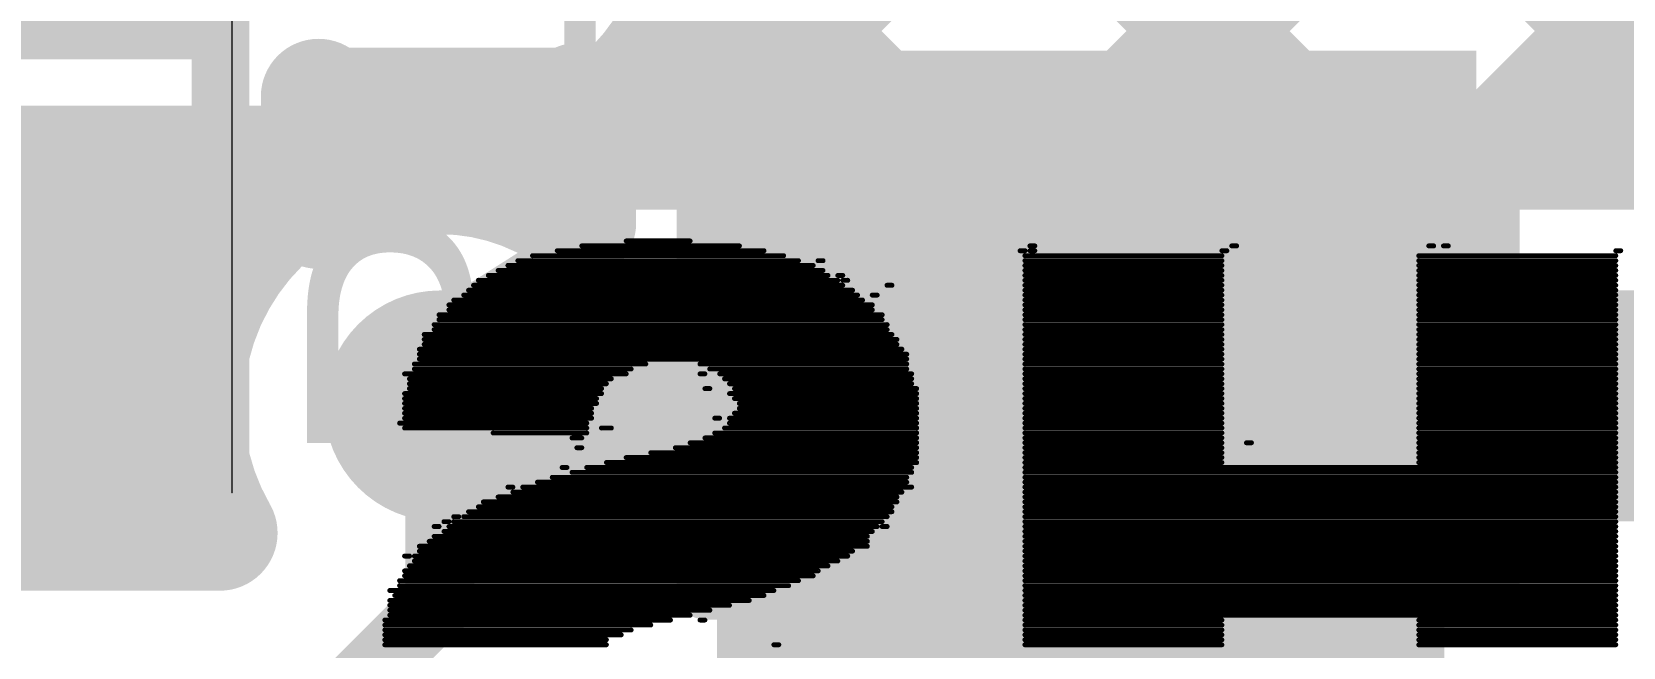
# Model space of a CAD drawing. Header units: millimetres. Extents: x 0.01 to 1.77, y 0.01 to 0.78.
# Drawn here: x 0.4477 to 0.5855, y 0.3881 to 0.4414 of the extents above; entities that cross this region are included whole.
import ezdxf

# ---------------------------------------------------------------- set-up
doc = ezdxf.new("R2010")
doc.units = ezdxf.units.MM
doc.header["$MEASUREMENT"] = 0
for name, color, linetype in [('BottomLayer', 5, 'Continuous'), ('BottomOverlay', 54, 'Continuous'), ('TopLayer', 1, 'Continuous'), ('TopOverlay', 2, 'Continuous'), ('TopPaste', 8, 'Continuous'), ('TopSolder', 216, 'Continuous'), ('ViaHoleLayer', 16, 'Continuous')]:
    doc.layers.add(name, color=color, linetype=linetype)
doc.styles.add('Arial', font='', dxfattribs={"height": 0.2})
doc.styles.get('Arial').set_extended_font_data('Arial')

# ---------------------------------------------------------------- blocks, each defined once
blk = doc.blocks.new('24_WQFN__4_4__1')
at = {"layer": 'TopOverlay'}
for points, const_width in [([(-0.101, 0.048, 1), (-0.107, 0.048, 1)], 0.00787), ([(-0.10897, 0.048, 1), (-0.10503, 0.048, 1)], 0.00394)]:
    blk.add_lwpolyline(points, format="xyb", close=True, dxfattribs=dict(at, const_width=const_width))
blk = doc.blocks.new('R__0402_20')
at = {"layer": 'TopLayer'}
for points in [[(-0.0275, -0.0125), (-0.0275, 0.0125), (-0.0095, 0.0125), (-0.0095, -0.0125)], [(0.0095, -0.0125), (0.0095, 0.0125), (0.0275, 0.0125), (0.0275, -0.0125)]]:
    blk.add_hatch(color=1, dxfattribs=at).paths.add_polyline_path(points)
at = {"layer": 'TopPaste'}
for points in [[(-0.0275, -0.0125), (-0.0275, 0.0125), (-0.0095, 0.0125), (-0.0095, -0.0125)], [(0.0095, -0.0125), (0.0095, 0.0125), (0.0275, 0.0125), (0.0275, -0.0125)]]:
    blk.add_hatch(color=8, dxfattribs=at).paths.add_polyline_path(points)
at = {"layer": 'TopSolder'}
for points in [[(-0.0315, -0.0165), (-0.0315, 0.0165), (-0.0055, 0.0165), (-0.0055, -0.0165)], [(0.0055, -0.0165), (0.0055, 0.0165), (0.0315, 0.0165), (0.0315, -0.0165)]]:
    blk.add_hatch(color=216, dxfattribs=at).paths.add_polyline_path(points)
at = {"layer": 'TopOverlay'}
for points, const_width in [([(-0.031, 0.016), (-0.031, -0.016)], 0.005), ([(-0.031, 0.016), (0.031, 0.016)], 0.005), ([(0.031, 0.016), (0.031, -0.016)], 0.005), ([(-0.031, -0.016), (0.031, -0.016)], 0.005), ([(-0.032, -0.017), (0.032, -0.017)], 0.000127)]:
    blk.add_lwpolyline(points, dxfattribs=dict(at, const_width=const_width))
for points, const_width in [([(-0.03225, 0.016, 1), (-0.02975, 0.016, 1)], 0.0025), ([(-0.03225, 0.016, 1), (-0.02975, 0.016, 1)], 0.0025), ([(0.02975, 0.016, 1), (0.03225, 0.016, 1)], 0.0025), ([(0.02975, 0.016, 1), (0.03225, 0.016, 1)], 0.0025), ([(-0.03225, -0.016, 1), (-0.02975, -0.016, 1)], 0.0025), ([(-0.03225, -0.016, 1), (-0.02975, -0.016, 1)], 0.0025), ([(0.02975, -0.016, 1), (0.03225, -0.016, 1)], 0.0025), ([(0.02975, -0.016, 1), (0.03225, -0.016, 1)], 0.0025), ([(-0.03203, -0.017, 1), (-0.03197, -0.017, 1)], 0.0000635), ([(0.03197, -0.017, 1), (0.03203, -0.017, 1)], 0.0000635)]:
    blk.add_lwpolyline(points, format="xyb", close=True, dxfattribs=dict(at, const_width=const_width))
blk = doc.blocks.new('C__0805_48')
at = {"layer": 'TopLayer'}
for points in [[(-0.06, 0.03), (-0.02, 0.03), (-0.02, -0.03), (-0.06, -0.03)], [(0.02, 0.03), (0.06, 0.03), (0.06, -0.03), (0.02, -0.03)]]:
    blk.add_hatch(color=1, dxfattribs=at).paths.add_polyline_path(points)
at = {"layer": 'TopPaste'}
for points in [[(-0.06, 0.03), (-0.02, 0.03), (-0.02, -0.03), (-0.06, -0.03)], [(0.02, 0.03), (0.06, 0.03), (0.06, -0.03), (0.02, -0.03)]]:
    blk.add_hatch(color=8, dxfattribs=at).paths.add_polyline_path(points)
at = {"layer": 'TopSolder'}
for points in [[(-0.06276, 0.03276), (-0.01724, 0.03276), (-0.01724, -0.03276), (-0.06276, -0.03276)], [(0.01724, 0.03276), (0.06276, 0.03276), (0.06276, -0.03276), (0.01724, -0.03276)]]:
    blk.add_hatch(color=216, dxfattribs=at).paths.add_polyline_path(points)
at = {"layer": 'TopOverlay', "const_width": 0.005}
for points in [[(-0.064, 0.034), (-0.024, 0.034)], [(-0.064, 0.034), (-0.064, -0.034)], [(0.024, 0.034), (0.064, 0.034)], [(0.064, 0.034), (0.064, -0.034)], [(-0.064, -0.034), (-0.024, -0.034)], [(0.024, -0.034), (0.064, -0.034)]]:
    blk.add_lwpolyline(points, dxfattribs=at)
at = {"layer": 'TopOverlay', "const_width": 0.0025}
for points in [[(-0.06525, 0.034, 1), (-0.06275, 0.034, 1)], [(-0.06525, 0.034, 1), (-0.06275, 0.034, 1)], [(-0.02525, 0.034, 1), (-0.02275, 0.034, 1)], [(0.02275, 0.034, 1), (0.02525, 0.034, 1)], [(0.06275, 0.034, 1), (0.06525, 0.034, 1)], [(0.06275, 0.034, 1), (0.06525, 0.034, 1)], [(-0.06525, -0.034, 1), (-0.06275, -0.034, 1)], [(-0.06525, -0.034, 1), (-0.06275, -0.034, 1)], [(-0.02525, -0.034, 1), (-0.02275, -0.034, 1)], [(0.02275, -0.034, 1), (0.02525, -0.034, 1)], [(0.06275, -0.034, 1), (0.06525, -0.034, 1)], [(0.06275, -0.034, 1), (0.06525, -0.034, 1)]]:
    blk.add_lwpolyline(points, format="xyb", close=True, dxfattribs=at)

msp = doc.modelspace()

# ---------------------------------------------------------------- hatches: boundary and pattern name
at = {"layer": 'BottomLayer'}
h = msp.add_hatch(color=5, dxfattribs=at)
edge = h.paths.add_edge_path()
edge.add_arc((0.483, 0.409), 0.00787, 0, 360)
at = {"layer": 'TopLayer'}
msp.add_hatch(color=1, dxfattribs=at).paths.add_polyline_path([(0.507, 0.339), (0.57, 0.339), (0.57, 0.439), (0.507, 0.439)])
h = msp.add_hatch(color=1, dxfattribs=at)
edge = h.paths.add_edge_path()
edge.add_arc((0.483, 0.409), 0.00787, 0, 360)
at = {"layer": 'ViaHoleLayer'}
h = msp.add_hatch(color=16, dxfattribs=at)
edge = h.paths.add_edge_path()
edge.add_arc((0.483, 0.409), 0.00591, 0, 360)

# ---------------------------------------------------------------- linework, layer by layer
at = {"layer": 'BottomLayer'}
for points, const_width in [([(0.57443, 0.431), (0.7541, 0.61068)], 0.01), ([(0.50372, 0.431), (0.53672, 0.464)], 0.01), ([(0.52699, 0.464), (0.55999, 0.431)], 0.01), ([(0.53907, 0.431), (0.57207, 0.464)], 0.01), ([(0.56235, 0.464), (0.59312, 0.43323)], 0.01), ([(0.50588, 0.44975), (0.52464, 0.431)], 0.01), ([(0.49056, 0.431), (0.59089, 0.431)], 0.01), ([(0.41211, 0.43), (0.47644, 0.43)], 0.01), ([(0.41957, 0.43), (0.45157, 0.398)], 0.01), ([(0.43536, 0.398), (0.46736, 0.43)], 0.01), ([(0.45493, 0.43), (0.46431, 0.42061)], 0.01), ([(0.483, 0.409), (0.6, 0.409)], 0.02), ([(0.407, 0.398), (0.46395, 0.398)], 0.01)]:
    msp.add_lwpolyline(points, dxfattribs=dict(at, const_width=const_width))
at = {"layer": 'BottomLayer', "const_width": 0.01}
for points in [[(0.506, 0.452, -0.3281), (0.49056, 0.431)], [(0.46395, 0.398, -0.480508), (0.47644, 0.43)]]:
    msp.add_lwpolyline(points, format="xyb", dxfattribs=at)
at = {"layer": 'BottomLayer'}
for points, const_width in [([(0.48806, 0.431, 1), (0.49306, 0.431, 1)], 0.005), ([(0.48806, 0.431, 1), (0.49306, 0.431, 1)], 0.005), ([(0.50122, 0.431, 1), (0.50622, 0.431, 1)], 0.005), ([(0.52214, 0.431, 1), (0.52714, 0.431, 1)], 0.005), ([(0.53657, 0.431, 1), (0.54157, 0.431, 1)], 0.005), ([(0.55749, 0.431, 1), (0.56249, 0.431, 1)], 0.005), ([(0.57193, 0.431, 1), (0.57693, 0.431, 1)], 0.005), ([(0.45243, 0.43, 1), (0.45743, 0.43, 1)], 0.005), ([(0.46486, 0.43, 1), (0.46986, 0.43, 1)], 0.005), ([(0.47394, 0.43, 1), (0.47894, 0.43, 1)], 0.005), ([(0.47394, 0.43, 1), (0.47894, 0.43, 1)], 0.005), ([(0.46181, 0.42061, 1), (0.46681, 0.42061, 1)], 0.005), ([(0.478, 0.409, 1), (0.488, 0.409, 1)], 0.01), ([(0.44907, 0.398, 1), (0.45407, 0.398, 1)], 0.005), ([(0.46145, 0.398, 1), (0.46645, 0.398, 1)], 0.005), ([(0.46145, 0.398, 1), (0.46645, 0.398, 1)], 0.005)]:
    msp.add_lwpolyline(points, format="xyb", close=True, dxfattribs=dict(at, const_width=const_width))
at = {"layer": 'BottomOverlay', "const_width": 0.000426}
for points in [[(0.49529, 0.42286), (0.50894, 0.42286)], [(0.49913, 0.42329), (0.50468, 0.42329)], [(0.5341, 0.42286), (0.53452, 0.42286)], [(0.55158, 0.42286), (0.552, 0.42286)], [(0.56863, 0.42286), (0.56906, 0.42286)], [(0.56991, 0.42286), (0.57034, 0.42286)], [(0.48975, 0.42158), (0.51406, 0.42158)], [(0.49103, 0.42201), (0.51278, 0.42201)], [(0.49316, 0.42244), (0.51107, 0.42244)], [(0.51576, 0.42158), (0.51619, 0.42158)], [(0.53324, 0.42244), (0.53367, 0.42244)], [(0.53367, 0.42201), (0.55072, 0.42201)], [(0.53367, 0.42158), (0.55072, 0.42158)], [(0.5341, 0.42244), (0.53452, 0.42244)], [(0.55072, 0.42244), (0.55115, 0.42244)], [(0.56778, 0.42201), (0.58484, 0.42201)], [(0.56778, 0.42158), (0.58484, 0.42158)], [(0.58484, 0.42244), (0.58526, 0.42244)], [(0.48719, 0.4203), (0.51661, 0.4203)], [(0.48805, 0.42073), (0.51619, 0.42073)], [(0.4889, 0.42116), (0.51533, 0.42116)], [(0.51747, 0.4203), (0.51789, 0.4203)], [(0.53367, 0.42116), (0.55072, 0.42116)], [(0.53367, 0.42073), (0.55072, 0.42073)], [(0.53367, 0.4203), (0.55072, 0.4203)], [(0.56778, 0.42116), (0.58484, 0.42116)], [(0.56778, 0.42073), (0.58484, 0.42073)], [(0.56778, 0.4203), (0.58484, 0.4203)], [(0.48549, 0.41902), (0.51875, 0.41902)], [(0.48591, 0.41945), (0.51789, 0.41945)], [(0.48634, 0.41988), (0.51747, 0.41988)], [(0.51789, 0.41988), (0.51832, 0.41988)], [(0.52173, 0.41945), (0.52216, 0.41945)], [(0.53367, 0.41988), (0.55072, 0.41988)], [(0.53367, 0.41945), (0.55072, 0.41945)], [(0.53367, 0.41902), (0.55072, 0.41902)], [(0.56778, 0.41988), (0.58484, 0.41988)], [(0.56778, 0.41945), (0.58484, 0.41945)], [(0.56778, 0.41902), (0.58484, 0.41902)], [(0.48378, 0.41775), (0.52045, 0.41775)], [(0.48421, 0.41817), (0.5196, 0.41817)], [(0.48506, 0.4186), (0.51917, 0.4186)], [(0.52045, 0.4186), (0.52088, 0.4186)], [(0.53367, 0.4186), (0.55072, 0.4186)], [(0.53367, 0.41817), (0.55072, 0.41817)], [(0.53367, 0.41775), (0.55072, 0.41775)], [(0.56778, 0.4186), (0.58484, 0.4186)], [(0.56778, 0.41817), (0.58484, 0.41817)], [(0.56778, 0.41775), (0.58484, 0.41775)], [(0.4825, 0.41604), (0.52173, 0.41604)], [(0.48293, 0.41689), (0.5213, 0.41689)], [(0.48293, 0.41647), (0.5213, 0.41647)], [(0.48378, 0.41732), (0.52045, 0.41732)], [(0.53367, 0.41732), (0.55072, 0.41732)], [(0.53367, 0.41689), (0.55072, 0.41689)], [(0.53367, 0.41647), (0.55072, 0.41647)], [(0.53367, 0.41604), (0.55072, 0.41604)], [(0.56778, 0.41732), (0.58484, 0.41732)], [(0.56778, 0.41689), (0.58484, 0.41689)], [(0.56778, 0.41647), (0.58484, 0.41647)], [(0.56778, 0.41604), (0.58484, 0.41604)], [(0.48165, 0.41519), (0.52216, 0.41519)], [(0.48165, 0.41476), (0.52258, 0.41476)], [(0.4825, 0.41561), (0.52173, 0.41561)], [(0.53367, 0.41561), (0.55072, 0.41561)], [(0.53367, 0.41519), (0.55072, 0.41519)], [(0.53367, 0.41476), (0.55072, 0.41476)], [(0.56778, 0.41561), (0.58484, 0.41561)], [(0.56778, 0.41519), (0.58484, 0.41519)], [(0.56778, 0.41476), (0.58484, 0.41476)], [(0.48122, 0.41391), (0.52301, 0.41391)], [(0.48122, 0.41348), (0.52344, 0.41348)], [(0.48165, 0.41433), (0.52258, 0.41433)], [(0.53367, 0.41433), (0.55072, 0.41433)], [(0.53367, 0.41391), (0.55072, 0.41391)], [(0.53367, 0.41348), (0.55072, 0.41348)], [(0.56778, 0.41433), (0.58484, 0.41433)], [(0.56778, 0.41391), (0.58484, 0.41391)], [(0.56778, 0.41348), (0.58484, 0.41348)], [(0.4808, 0.41263), (0.50084, 0.41263)], [(0.4808, 0.4122), (0.49956, 0.4122)], [(0.48122, 0.41306), (0.52344, 0.41306)], [(0.50553, 0.41263), (0.52344, 0.41263)], [(0.50638, 0.4122), (0.52344, 0.4122)], [(0.53367, 0.41306), (0.55072, 0.41306)], [(0.53367, 0.41263), (0.55072, 0.41263)], [(0.53367, 0.4122), (0.55072, 0.4122)], [(0.56778, 0.41306), (0.58484, 0.41306)], [(0.56778, 0.41263), (0.58484, 0.41263)], [(0.56778, 0.4122), (0.58484, 0.4122)], [(0.47995, 0.41178), (0.49913, 0.41178)], [(0.48037, 0.41135), (0.49785, 0.41135)], [(0.48037, 0.41092), (0.49743, 0.41092)], [(0.48037, 0.4105), (0.497, 0.4105)], [(0.50553, 0.41178), (0.50595, 0.41178)], [(0.50595, 0.4105), (0.50638, 0.4105)], [(0.50723, 0.41178), (0.52386, 0.41178)], [(0.50766, 0.41135), (0.52386, 0.41135)], [(0.50809, 0.41092), (0.52386, 0.41092)], [(0.50851, 0.4105), (0.52429, 0.4105)], [(0.53367, 0.41178), (0.55072, 0.41178)], [(0.53367, 0.41135), (0.55072, 0.41135)], [(0.53367, 0.41092), (0.55072, 0.41092)], [(0.53367, 0.4105), (0.55072, 0.4105)], [(0.56778, 0.41178), (0.58484, 0.41178)], [(0.56778, 0.41135), (0.58484, 0.41135)], [(0.56778, 0.41092), (0.58484, 0.41092)], [(0.56778, 0.4105), (0.58484, 0.4105)], [(0.47995, 0.41007), (0.497, 0.41007)], [(0.47995, 0.40964), (0.49657, 0.40964)], [(0.47995, 0.40922), (0.49657, 0.40922)], [(0.50809, 0.41007), (0.52429, 0.41007)], [(0.50851, 0.40964), (0.52429, 0.40964)], [(0.50894, 0.40922), (0.52429, 0.40922)], [(0.53367, 0.41007), (0.55072, 0.41007)], [(0.53367, 0.40964), (0.55072, 0.40964)], [(0.53367, 0.40922), (0.55072, 0.40922)], [(0.56778, 0.41007), (0.58484, 0.41007)], [(0.56778, 0.40964), (0.58484, 0.40964)], [(0.56778, 0.40922), (0.58484, 0.40922)], [(0.47995, 0.40879), (0.49615, 0.40879)], [(0.47995, 0.40837), (0.49615, 0.40837)], [(0.47995, 0.40794), (0.49615, 0.40794)], [(0.50681, 0.40794), (0.50723, 0.40794)], [(0.50809, 0.40794), (0.52429, 0.40794)], [(0.50851, 0.40837), (0.52429, 0.40837)], [(0.50894, 0.40879), (0.52429, 0.40879)], [(0.53367, 0.40879), (0.55072, 0.40879)], [(0.53367, 0.40837), (0.55072, 0.40837)], [(0.53367, 0.40794), (0.55072, 0.40794)], [(0.56778, 0.40879), (0.58484, 0.40879)], [(0.56778, 0.40837), (0.58484, 0.40837)], [(0.56778, 0.40794), (0.58484, 0.40794)], [(0.47952, 0.40751), (0.49572, 0.40751)], [(0.47995, 0.40709), (0.49572, 0.40709)], [(0.48762, 0.40666), (0.49572, 0.40666)], [(0.497, 0.40709), (0.49785, 0.40709)], [(0.50681, 0.40666), (0.52429, 0.40666)], [(0.50766, 0.40709), (0.52429, 0.40709)], [(0.50809, 0.40751), (0.52429, 0.40751)], [(0.53367, 0.40751), (0.55072, 0.40751)], [(0.53367, 0.40709), (0.55072, 0.40709)], [(0.53367, 0.40666), (0.55072, 0.40666)], [(0.56778, 0.40751), (0.58484, 0.40751)], [(0.56778, 0.40709), (0.58484, 0.40709)], [(0.56778, 0.40666), (0.58484, 0.40666)], [(0.49444, 0.40623), (0.49529, 0.40623)], [(0.49487, 0.40538), (0.49529, 0.40538)], [(0.50126, 0.40495), (0.52429, 0.40495)], [(0.5034, 0.40538), (0.52429, 0.40538)], [(0.50468, 0.40581), (0.52429, 0.40581)], [(0.50595, 0.40623), (0.52429, 0.40623)], [(0.53367, 0.40623), (0.55072, 0.40623)], [(0.53367, 0.40581), (0.55072, 0.40581)], [(0.53367, 0.40538), (0.55072, 0.40538)], [(0.53367, 0.40495), (0.55072, 0.40495)], [(0.55286, 0.40581), (0.55328, 0.40581)], [(0.56778, 0.40623), (0.58484, 0.40623)], [(0.56778, 0.40581), (0.58484, 0.40581)], [(0.56778, 0.40538), (0.58484, 0.40538)], [(0.56778, 0.40495), (0.58484, 0.40495)], [(0.49359, 0.40367), (0.49402, 0.40367)], [(0.49572, 0.40367), (0.52386, 0.40367)], [(0.49743, 0.4041), (0.52429, 0.4041)], [(0.49913, 0.40453), (0.52429, 0.40453)], [(0.53367, 0.40453), (0.55072, 0.40453)], [(0.53367, 0.4041), (0.55072, 0.4041)], [(0.53367, 0.40367), (0.58484, 0.40367)], [(0.56778, 0.40453), (0.58484, 0.40453)], [(0.56778, 0.4041), (0.58484, 0.4041)], [(0.49146, 0.4024), (0.52344, 0.4024)], [(0.49274, 0.40282), (0.52344, 0.40282)], [(0.49444, 0.40325), (0.52386, 0.40325)], [(0.53367, 0.40325), (0.58484, 0.40325)], [(0.53367, 0.40282), (0.58484, 0.40282)], [(0.53367, 0.4024), (0.58484, 0.4024)], [(0.48805, 0.40112), (0.52258, 0.40112)], [(0.4889, 0.40197), (0.48933, 0.40197)], [(0.48933, 0.40154), (0.52301, 0.40154)], [(0.49018, 0.40197), (0.52386, 0.40197)], [(0.53367, 0.40197), (0.58484, 0.40197)], [(0.53367, 0.40154), (0.58484, 0.40154)], [(0.53367, 0.40112), (0.58484, 0.40112)], [(0.48549, 0.39984), (0.52216, 0.39984)], [(0.48634, 0.40026), (0.52216, 0.40026)], [(0.48677, 0.40069), (0.52258, 0.40069)], [(0.53367, 0.40069), (0.58484, 0.40069)], [(0.53367, 0.40026), (0.58484, 0.40026)], [(0.53367, 0.39984), (0.58484, 0.39984)], [(0.4825, 0.39856), (0.48293, 0.39856)], [(0.48336, 0.39898), (0.48378, 0.39898)], [(0.48336, 0.39813), (0.52045, 0.39813)], [(0.48378, 0.39856), (0.52088, 0.39856)], [(0.48421, 0.39941), (0.48464, 0.39941)], [(0.48421, 0.39898), (0.5213, 0.39898)], [(0.48506, 0.39941), (0.52173, 0.39941)], [(0.5213, 0.39856), (0.52173, 0.39856)], [(0.53367, 0.39941), (0.58484, 0.39941)], [(0.53367, 0.39898), (0.58484, 0.39898)], [(0.53367, 0.39856), (0.58484, 0.39856)], [(0.53367, 0.39813), (0.58484, 0.39813)], [(0.48122, 0.39685), (0.52003, 0.39685)], [(0.48208, 0.39728), (0.52003, 0.39728)], [(0.4825, 0.39771), (0.52003, 0.39771)], [(0.53367, 0.39771), (0.58484, 0.39771)], [(0.53367, 0.39728), (0.58484, 0.39728)], [(0.53367, 0.39685), (0.58484, 0.39685)], [(0.47995, 0.396), (0.48037, 0.396)], [(0.4808, 0.396), (0.51832, 0.396)], [(0.4808, 0.39557), (0.51747, 0.39557)], [(0.48122, 0.39643), (0.51875, 0.39643)], [(0.53367, 0.39643), (0.58484, 0.39643)], [(0.53367, 0.396), (0.58484, 0.396)], [(0.53367, 0.39557), (0.58484, 0.39557)], [(0.47995, 0.39472), (0.51576, 0.39472)], [(0.47995, 0.39429), (0.51533, 0.39429)], [(0.48037, 0.39515), (0.51661, 0.39515)], [(0.53367, 0.39515), (0.58484, 0.39515)], [(0.53367, 0.39472), (0.58484, 0.39472)], [(0.53367, 0.39429), (0.58484, 0.39429)], [(0.47867, 0.39302), (0.51192, 0.39302)], [(0.47909, 0.39259), (0.51107, 0.39259)], [(0.47952, 0.39387), (0.51406, 0.39387)], [(0.47952, 0.39344), (0.5132, 0.39344)], [(0.53367, 0.39387), (0.58484, 0.39387)], [(0.53367, 0.39344), (0.58484, 0.39344)], [(0.53367, 0.39302), (0.58484, 0.39302)], [(0.53367, 0.39259), (0.58484, 0.39259)], [(0.47867, 0.39216), (0.50979, 0.39216)], [(0.47867, 0.39174), (0.50809, 0.39174)], [(0.47867, 0.39131), (0.50638, 0.39131)], [(0.53367, 0.39216), (0.58484, 0.39216)], [(0.53367, 0.39174), (0.58484, 0.39174)], [(0.53367, 0.39131), (0.58484, 0.39131)], [(0.47824, 0.39046), (0.50297, 0.39046)], [(0.47824, 0.39003), (0.50126, 0.39003)], [(0.47867, 0.39088), (0.50468, 0.39088)], [(0.50553, 0.39046), (0.50595, 0.39046)], [(0.53367, 0.39088), (0.58484, 0.39088)], [(0.53367, 0.39046), (0.55072, 0.39046)], [(0.53367, 0.39003), (0.55072, 0.39003)], [(0.56778, 0.39046), (0.58484, 0.39046)], [(0.56778, 0.39003), (0.58484, 0.39003)], [(0.47824, 0.3896), (0.49956, 0.3896)], [(0.47824, 0.38918), (0.49871, 0.38918)], [(0.47824, 0.38875), (0.49743, 0.38875)], [(0.53367, 0.3896), (0.55072, 0.3896)], [(0.53367, 0.38918), (0.55072, 0.38918)], [(0.53367, 0.38875), (0.55072, 0.38875)], [(0.56778, 0.3896), (0.58484, 0.3896)], [(0.56778, 0.38918), (0.58484, 0.38918)], [(0.56778, 0.38875), (0.58484, 0.38875)], [(0.47824, 0.38832), (0.49743, 0.38832)], [(0.51192, 0.38832), (0.51235, 0.38832)], [(0.53367, 0.38832), (0.55072, 0.38832)], [(0.56778, 0.38832), (0.58484, 0.38832)]]:
    msp.add_lwpolyline(points, dxfattribs=at)
at = {"layer": 'BottomOverlay', "const_width": 0.000213}
for points in [[(0.49519, 0.42286, 1), (0.4954, 0.42286, 1)], [(0.49903, 0.42329, 1), (0.49924, 0.42329, 1)], [(0.50457, 0.42329, 1), (0.50478, 0.42329, 1)], [(0.50883, 0.42286, 1), (0.50905, 0.42286, 1)], [(0.53399, 0.42286, 1), (0.5342, 0.42286, 1)], [(0.53442, 0.42286, 1), (0.53463, 0.42286, 1)], [(0.55147, 0.42286, 1), (0.55168, 0.42286, 1)], [(0.5519, 0.42286, 1), (0.55211, 0.42286, 1)], [(0.56853, 0.42286, 1), (0.56874, 0.42286, 1)], [(0.56895, 0.42286, 1), (0.56917, 0.42286, 1)], [(0.56981, 0.42286, 1), (0.57002, 0.42286, 1)], [(0.57023, 0.42286, 1), (0.57044, 0.42286, 1)], [(0.48965, 0.42158, 1), (0.48986, 0.42158, 1)], [(0.49092, 0.42201, 1), (0.49114, 0.42201, 1)], [(0.49306, 0.42244, 1), (0.49327, 0.42244, 1)], [(0.51096, 0.42244, 1), (0.51118, 0.42244, 1)], [(0.51267, 0.42201, 1), (0.51288, 0.42201, 1)], [(0.51395, 0.42158, 1), (0.51416, 0.42158, 1)], [(0.51565, 0.42158, 1), (0.51587, 0.42158, 1)], [(0.51608, 0.42158, 1), (0.51629, 0.42158, 1)], [(0.53314, 0.42244, 1), (0.53335, 0.42244, 1)], [(0.53356, 0.42244, 1), (0.53378, 0.42244, 1)], [(0.53356, 0.42201, 1), (0.53378, 0.42201, 1)], [(0.53356, 0.42158, 1), (0.53378, 0.42158, 1)], [(0.53399, 0.42244, 1), (0.5342, 0.42244, 1)], [(0.53442, 0.42244, 1), (0.53463, 0.42244, 1)], [(0.55062, 0.42244, 1), (0.55083, 0.42244, 1)], [(0.55062, 0.42201, 1), (0.55083, 0.42201, 1)], [(0.55062, 0.42158, 1), (0.55083, 0.42158, 1)], [(0.55104, 0.42244, 1), (0.55126, 0.42244, 1)], [(0.56767, 0.42201, 1), (0.56789, 0.42201, 1)], [(0.56767, 0.42158, 1), (0.56789, 0.42158, 1)], [(0.58473, 0.42244, 1), (0.58494, 0.42244, 1)], [(0.58473, 0.42201, 1), (0.58494, 0.42201, 1)], [(0.58473, 0.42158, 1), (0.58494, 0.42158, 1)], [(0.58516, 0.42244, 1), (0.58537, 0.42244, 1)], [(0.48709, 0.4203, 1), (0.4873, 0.4203, 1)], [(0.48794, 0.42073, 1), (0.48815, 0.42073, 1)], [(0.48879, 0.42116, 1), (0.48901, 0.42116, 1)], [(0.51523, 0.42116, 1), (0.51544, 0.42116, 1)], [(0.51608, 0.42073, 1), (0.51629, 0.42073, 1)], [(0.51651, 0.4203, 1), (0.51672, 0.4203, 1)], [(0.51736, 0.4203, 1), (0.51757, 0.4203, 1)], [(0.51779, 0.4203, 1), (0.518, 0.4203, 1)], [(0.53356, 0.42116, 1), (0.53378, 0.42116, 1)], [(0.53356, 0.42073, 1), (0.53378, 0.42073, 1)], [(0.53356, 0.4203, 1), (0.53378, 0.4203, 1)], [(0.55062, 0.42116, 1), (0.55083, 0.42116, 1)], [(0.55062, 0.42073, 1), (0.55083, 0.42073, 1)], [(0.55062, 0.4203, 1), (0.55083, 0.4203, 1)], [(0.56767, 0.42116, 1), (0.56789, 0.42116, 1)], [(0.56767, 0.42073, 1), (0.56789, 0.42073, 1)], [(0.56767, 0.4203, 1), (0.56789, 0.4203, 1)], [(0.58473, 0.42116, 1), (0.58494, 0.42116, 1)], [(0.58473, 0.42073, 1), (0.58494, 0.42073, 1)], [(0.58473, 0.4203, 1), (0.58494, 0.4203, 1)], [(0.48538, 0.41902, 1), (0.48559, 0.41902, 1)], [(0.48581, 0.41945, 1), (0.48602, 0.41945, 1)], [(0.48623, 0.41988, 1), (0.48645, 0.41988, 1)], [(0.51736, 0.41988, 1), (0.51757, 0.41988, 1)], [(0.51779, 0.41988, 1), (0.518, 0.41988, 1)], [(0.51779, 0.41945, 1), (0.518, 0.41945, 1)], [(0.51821, 0.41988, 1), (0.51843, 0.41988, 1)], [(0.51864, 0.41902, 1), (0.51885, 0.41902, 1)], [(0.52162, 0.41945, 1), (0.52184, 0.41945, 1)], [(0.52205, 0.41945, 1), (0.52226, 0.41945, 1)], [(0.53356, 0.41988, 1), (0.53378, 0.41988, 1)], [(0.53356, 0.41945, 1), (0.53378, 0.41945, 1)], [(0.53356, 0.41902, 1), (0.53378, 0.41902, 1)], [(0.55062, 0.41988, 1), (0.55083, 0.41988, 1)], [(0.55062, 0.41945, 1), (0.55083, 0.41945, 1)], [(0.55062, 0.41902, 1), (0.55083, 0.41902, 1)], [(0.56767, 0.41988, 1), (0.56789, 0.41988, 1)], [(0.56767, 0.41945, 1), (0.56789, 0.41945, 1)], [(0.56767, 0.41902, 1), (0.56789, 0.41902, 1)], [(0.58473, 0.41988, 1), (0.58494, 0.41988, 1)], [(0.58473, 0.41945, 1), (0.58494, 0.41945, 1)], [(0.58473, 0.41902, 1), (0.58494, 0.41902, 1)], [(0.48368, 0.41775, 1), (0.48389, 0.41775, 1)], [(0.4841, 0.41817, 1), (0.48432, 0.41817, 1)], [(0.48496, 0.4186, 1), (0.48517, 0.4186, 1)], [(0.51907, 0.4186, 1), (0.51928, 0.4186, 1)], [(0.51949, 0.41817, 1), (0.51971, 0.41817, 1)], [(0.52034, 0.4186, 1), (0.52056, 0.4186, 1)], [(0.52034, 0.41775, 1), (0.52056, 0.41775, 1)], [(0.52077, 0.4186, 1), (0.52098, 0.4186, 1)], [(0.53356, 0.4186, 1), (0.53378, 0.4186, 1)], [(0.53356, 0.41817, 1), (0.53378, 0.41817, 1)], [(0.53356, 0.41775, 1), (0.53378, 0.41775, 1)], [(0.55062, 0.4186, 1), (0.55083, 0.4186, 1)], [(0.55062, 0.41817, 1), (0.55083, 0.41817, 1)], [(0.55062, 0.41775, 1), (0.55083, 0.41775, 1)], [(0.56767, 0.4186, 1), (0.56789, 0.4186, 1)], [(0.56767, 0.41817, 1), (0.56789, 0.41817, 1)], [(0.56767, 0.41775, 1), (0.56789, 0.41775, 1)], [(0.58473, 0.4186, 1), (0.58494, 0.4186, 1)], [(0.58473, 0.41817, 1), (0.58494, 0.41817, 1)], [(0.58473, 0.41775, 1), (0.58494, 0.41775, 1)], [(0.4824, 0.41604, 1), (0.48261, 0.41604, 1)], [(0.48282, 0.41689, 1), (0.48304, 0.41689, 1)], [(0.48282, 0.41647, 1), (0.48304, 0.41647, 1)], [(0.48368, 0.41732, 1), (0.48389, 0.41732, 1)], [(0.52034, 0.41732, 1), (0.52056, 0.41732, 1)], [(0.5212, 0.41689, 1), (0.52141, 0.41689, 1)], [(0.5212, 0.41647, 1), (0.52141, 0.41647, 1)], [(0.52162, 0.41604, 1), (0.52184, 0.41604, 1)], [(0.53356, 0.41732, 1), (0.53378, 0.41732, 1)], [(0.53356, 0.41689, 1), (0.53378, 0.41689, 1)], [(0.53356, 0.41647, 1), (0.53378, 0.41647, 1)], [(0.53356, 0.41604, 1), (0.53378, 0.41604, 1)], [(0.55062, 0.41732, 1), (0.55083, 0.41732, 1)], [(0.55062, 0.41689, 1), (0.55083, 0.41689, 1)], [(0.55062, 0.41647, 1), (0.55083, 0.41647, 1)], [(0.55062, 0.41604, 1), (0.55083, 0.41604, 1)], [(0.56767, 0.41732, 1), (0.56789, 0.41732, 1)], [(0.56767, 0.41689, 1), (0.56789, 0.41689, 1)], [(0.56767, 0.41647, 1), (0.56789, 0.41647, 1)], [(0.56767, 0.41604, 1), (0.56789, 0.41604, 1)], [(0.58473, 0.41732, 1), (0.58494, 0.41732, 1)], [(0.58473, 0.41689, 1), (0.58494, 0.41689, 1)], [(0.58473, 0.41647, 1), (0.58494, 0.41647, 1)], [(0.58473, 0.41604, 1), (0.58494, 0.41604, 1)], [(0.48154, 0.41519, 1), (0.48176, 0.41519, 1)], [(0.48154, 0.41476, 1), (0.48176, 0.41476, 1)], [(0.4824, 0.41561, 1), (0.48261, 0.41561, 1)], [(0.52162, 0.41561, 1), (0.52184, 0.41561, 1)], [(0.52205, 0.41519, 1), (0.52226, 0.41519, 1)], [(0.52248, 0.41476, 1), (0.52269, 0.41476, 1)], [(0.53356, 0.41561, 1), (0.53378, 0.41561, 1)], [(0.53356, 0.41519, 1), (0.53378, 0.41519, 1)], [(0.53356, 0.41476, 1), (0.53378, 0.41476, 1)], [(0.55062, 0.41561, 1), (0.55083, 0.41561, 1)], [(0.55062, 0.41519, 1), (0.55083, 0.41519, 1)], [(0.55062, 0.41476, 1), (0.55083, 0.41476, 1)], [(0.56767, 0.41561, 1), (0.56789, 0.41561, 1)], [(0.56767, 0.41519, 1), (0.56789, 0.41519, 1)], [(0.56767, 0.41476, 1), (0.56789, 0.41476, 1)], [(0.58473, 0.41561, 1), (0.58494, 0.41561, 1)], [(0.58473, 0.41519, 1), (0.58494, 0.41519, 1)], [(0.58473, 0.41476, 1), (0.58494, 0.41476, 1)], [(0.48112, 0.41391, 1), (0.48133, 0.41391, 1)], [(0.48112, 0.41348, 1), (0.48133, 0.41348, 1)], [(0.48154, 0.41433, 1), (0.48176, 0.41433, 1)], [(0.52248, 0.41433, 1), (0.52269, 0.41433, 1)], [(0.5229, 0.41391, 1), (0.52312, 0.41391, 1)], [(0.52333, 0.41348, 1), (0.52354, 0.41348, 1)], [(0.53356, 0.41433, 1), (0.53378, 0.41433, 1)], [(0.53356, 0.41391, 1), (0.53378, 0.41391, 1)], [(0.53356, 0.41348, 1), (0.53378, 0.41348, 1)], [(0.55062, 0.41433, 1), (0.55083, 0.41433, 1)], [(0.55062, 0.41391, 1), (0.55083, 0.41391, 1)], [(0.55062, 0.41348, 1), (0.55083, 0.41348, 1)], [(0.56767, 0.41433, 1), (0.56789, 0.41433, 1)], [(0.56767, 0.41391, 1), (0.56789, 0.41391, 1)], [(0.56767, 0.41348, 1), (0.56789, 0.41348, 1)], [(0.58473, 0.41433, 1), (0.58494, 0.41433, 1)], [(0.58473, 0.41391, 1), (0.58494, 0.41391, 1)], [(0.58473, 0.41348, 1), (0.58494, 0.41348, 1)], [(0.48069, 0.41263, 1), (0.4809, 0.41263, 1)], [(0.48069, 0.4122, 1), (0.4809, 0.4122, 1)], [(0.48112, 0.41306, 1), (0.48133, 0.41306, 1)], [(0.49945, 0.4122, 1), (0.49967, 0.4122, 1)], [(0.50073, 0.41263, 1), (0.50094, 0.41263, 1)], [(0.50542, 0.41263, 1), (0.50563, 0.41263, 1)], [(0.50627, 0.4122, 1), (0.50649, 0.4122, 1)], [(0.52333, 0.41306, 1), (0.52354, 0.41306, 1)], [(0.52333, 0.41263, 1), (0.52354, 0.41263, 1)], [(0.52333, 0.4122, 1), (0.52354, 0.4122, 1)], [(0.53356, 0.41306, 1), (0.53378, 0.41306, 1)], [(0.53356, 0.41263, 1), (0.53378, 0.41263, 1)], [(0.53356, 0.4122, 1), (0.53378, 0.4122, 1)], [(0.55062, 0.41306, 1), (0.55083, 0.41306, 1)], [(0.55062, 0.41263, 1), (0.55083, 0.41263, 1)], [(0.55062, 0.4122, 1), (0.55083, 0.4122, 1)], [(0.56767, 0.41306, 1), (0.56789, 0.41306, 1)], [(0.56767, 0.41263, 1), (0.56789, 0.41263, 1)], [(0.56767, 0.4122, 1), (0.56789, 0.4122, 1)], [(0.58473, 0.41306, 1), (0.58494, 0.41306, 1)], [(0.58473, 0.41263, 1), (0.58494, 0.41263, 1)], [(0.58473, 0.4122, 1), (0.58494, 0.4122, 1)], [(0.47984, 0.41178, 1), (0.48005, 0.41178, 1)], [(0.48026, 0.41135, 1), (0.48048, 0.41135, 1)], [(0.48026, 0.41092, 1), (0.48048, 0.41092, 1)], [(0.48026, 0.4105, 1), (0.48048, 0.4105, 1)], [(0.49689, 0.4105, 1), (0.49711, 0.4105, 1)], [(0.49732, 0.41092, 1), (0.49753, 0.41092, 1)], [(0.49775, 0.41135, 1), (0.49796, 0.41135, 1)], [(0.49903, 0.41178, 1), (0.49924, 0.41178, 1)], [(0.50542, 0.41178, 1), (0.50563, 0.41178, 1)], [(0.50585, 0.41178, 1), (0.50606, 0.41178, 1)], [(0.50585, 0.4105, 1), (0.50606, 0.4105, 1)], [(0.50627, 0.4105, 1), (0.50649, 0.4105, 1)], [(0.50713, 0.41178, 1), (0.50734, 0.41178, 1)], [(0.50755, 0.41135, 1), (0.50777, 0.41135, 1)], [(0.50798, 0.41092, 1), (0.50819, 0.41092, 1)], [(0.50841, 0.4105, 1), (0.50862, 0.4105, 1)], [(0.52376, 0.41178, 1), (0.52397, 0.41178, 1)], [(0.52376, 0.41135, 1), (0.52397, 0.41135, 1)], [(0.52376, 0.41092, 1), (0.52397, 0.41092, 1)], [(0.52418, 0.4105, 1), (0.5244, 0.4105, 1)], [(0.53356, 0.41178, 1), (0.53378, 0.41178, 1)], [(0.53356, 0.41135, 1), (0.53378, 0.41135, 1)], [(0.53356, 0.41092, 1), (0.53378, 0.41092, 1)], [(0.53356, 0.4105, 1), (0.53378, 0.4105, 1)], [(0.55062, 0.41178, 1), (0.55083, 0.41178, 1)], [(0.55062, 0.41135, 1), (0.55083, 0.41135, 1)], [(0.55062, 0.41092, 1), (0.55083, 0.41092, 1)], [(0.55062, 0.4105, 1), (0.55083, 0.4105, 1)], [(0.56767, 0.41178, 1), (0.56789, 0.41178, 1)], [(0.56767, 0.41135, 1), (0.56789, 0.41135, 1)], [(0.56767, 0.41092, 1), (0.56789, 0.41092, 1)], [(0.56767, 0.4105, 1), (0.56789, 0.4105, 1)], [(0.58473, 0.41178, 1), (0.58494, 0.41178, 1)], [(0.58473, 0.41135, 1), (0.58494, 0.41135, 1)], [(0.58473, 0.41092, 1), (0.58494, 0.41092, 1)], [(0.58473, 0.4105, 1), (0.58494, 0.4105, 1)], [(0.47984, 0.41007, 1), (0.48005, 0.41007, 1)], [(0.47984, 0.40964, 1), (0.48005, 0.40964, 1)], [(0.47984, 0.40922, 1), (0.48005, 0.40922, 1)], [(0.49647, 0.40964, 1), (0.49668, 0.40964, 1)], [(0.49647, 0.40922, 1), (0.49668, 0.40922, 1)], [(0.49689, 0.41007, 1), (0.49711, 0.41007, 1)], [(0.50798, 0.41007, 1), (0.50819, 0.41007, 1)], [(0.50841, 0.40964, 1), (0.50862, 0.40964, 1)], [(0.50883, 0.40922, 1), (0.50905, 0.40922, 1)], [(0.52418, 0.41007, 1), (0.5244, 0.41007, 1)], [(0.52418, 0.40964, 1), (0.5244, 0.40964, 1)], [(0.52418, 0.40922, 1), (0.5244, 0.40922, 1)], [(0.53356, 0.41007, 1), (0.53378, 0.41007, 1)], [(0.53356, 0.40964, 1), (0.53378, 0.40964, 1)], [(0.53356, 0.40922, 1), (0.53378, 0.40922, 1)], [(0.55062, 0.41007, 1), (0.55083, 0.41007, 1)], [(0.55062, 0.40964, 1), (0.55083, 0.40964, 1)], [(0.55062, 0.40922, 1), (0.55083, 0.40922, 1)], [(0.56767, 0.41007, 1), (0.56789, 0.41007, 1)], [(0.56767, 0.40964, 1), (0.56789, 0.40964, 1)], [(0.56767, 0.40922, 1), (0.56789, 0.40922, 1)], [(0.58473, 0.41007, 1), (0.58494, 0.41007, 1)], [(0.58473, 0.40964, 1), (0.58494, 0.40964, 1)], [(0.58473, 0.40922, 1), (0.58494, 0.40922, 1)], [(0.47984, 0.40879, 1), (0.48005, 0.40879, 1)], [(0.47984, 0.40837, 1), (0.48005, 0.40837, 1)], [(0.47984, 0.40794, 1), (0.48005, 0.40794, 1)], [(0.49604, 0.40879, 1), (0.49625, 0.40879, 1)], [(0.49604, 0.40837, 1), (0.49625, 0.40837, 1)], [(0.49604, 0.40794, 1), (0.49625, 0.40794, 1)], [(0.5067, 0.40794, 1), (0.50691, 0.40794, 1)], [(0.50713, 0.40794, 1), (0.50734, 0.40794, 1)], [(0.50798, 0.40794, 1), (0.50819, 0.40794, 1)], [(0.50841, 0.40837, 1), (0.50862, 0.40837, 1)], [(0.50883, 0.40879, 1), (0.50905, 0.40879, 1)], [(0.52418, 0.40879, 1), (0.5244, 0.40879, 1)], [(0.52418, 0.40837, 1), (0.5244, 0.40837, 1)], [(0.52418, 0.40794, 1), (0.5244, 0.40794, 1)], [(0.53356, 0.40879, 1), (0.53378, 0.40879, 1)], [(0.53356, 0.40837, 1), (0.53378, 0.40837, 1)], [(0.53356, 0.40794, 1), (0.53378, 0.40794, 1)], [(0.55062, 0.40879, 1), (0.55083, 0.40879, 1)], [(0.55062, 0.40837, 1), (0.55083, 0.40837, 1)], [(0.55062, 0.40794, 1), (0.55083, 0.40794, 1)], [(0.56767, 0.40879, 1), (0.56789, 0.40879, 1)], [(0.56767, 0.40837, 1), (0.56789, 0.40837, 1)], [(0.56767, 0.40794, 1), (0.56789, 0.40794, 1)], [(0.58473, 0.40879, 1), (0.58494, 0.40879, 1)], [(0.58473, 0.40837, 1), (0.58494, 0.40837, 1)], [(0.58473, 0.40794, 1), (0.58494, 0.40794, 1)], [(0.47941, 0.40751, 1), (0.47963, 0.40751, 1)], [(0.47984, 0.40709, 1), (0.48005, 0.40709, 1)], [(0.48751, 0.40666, 1), (0.48773, 0.40666, 1)], [(0.49561, 0.40751, 1), (0.49583, 0.40751, 1)], [(0.49561, 0.40709, 1), (0.49583, 0.40709, 1)], [(0.49561, 0.40666, 1), (0.49583, 0.40666, 1)], [(0.49689, 0.40709, 1), (0.49711, 0.40709, 1)], [(0.49775, 0.40709, 1), (0.49796, 0.40709, 1)], [(0.5067, 0.40666, 1), (0.50691, 0.40666, 1)], [(0.50755, 0.40709, 1), (0.50777, 0.40709, 1)], [(0.50798, 0.40751, 1), (0.50819, 0.40751, 1)], [(0.52418, 0.40751, 1), (0.5244, 0.40751, 1)], [(0.52418, 0.40709, 1), (0.5244, 0.40709, 1)], [(0.52418, 0.40666, 1), (0.5244, 0.40666, 1)], [(0.53356, 0.40751, 1), (0.53378, 0.40751, 1)], [(0.53356, 0.40709, 1), (0.53378, 0.40709, 1)], [(0.53356, 0.40666, 1), (0.53378, 0.40666, 1)], [(0.55062, 0.40751, 1), (0.55083, 0.40751, 1)], [(0.55062, 0.40709, 1), (0.55083, 0.40709, 1)], [(0.55062, 0.40666, 1), (0.55083, 0.40666, 1)], [(0.56767, 0.40751, 1), (0.56789, 0.40751, 1)], [(0.56767, 0.40709, 1), (0.56789, 0.40709, 1)], [(0.56767, 0.40666, 1), (0.56789, 0.40666, 1)], [(0.58473, 0.40751, 1), (0.58494, 0.40751, 1)], [(0.58473, 0.40709, 1), (0.58494, 0.40709, 1)], [(0.58473, 0.40666, 1), (0.58494, 0.40666, 1)], [(0.49434, 0.40623, 1), (0.49455, 0.40623, 1)], [(0.49476, 0.40538, 1), (0.49497, 0.40538, 1)], [(0.49519, 0.40623, 1), (0.4954, 0.40623, 1)], [(0.49519, 0.40538, 1), (0.4954, 0.40538, 1)], [(0.50116, 0.40495, 1), (0.50137, 0.40495, 1)], [(0.50329, 0.40538, 1), (0.5035, 0.40538, 1)], [(0.50457, 0.40581, 1), (0.50478, 0.40581, 1)], [(0.50585, 0.40623, 1), (0.50606, 0.40623, 1)], [(0.52418, 0.40623, 1), (0.5244, 0.40623, 1)], [(0.52418, 0.40581, 1), (0.5244, 0.40581, 1)], [(0.52418, 0.40538, 1), (0.5244, 0.40538, 1)], [(0.52418, 0.40495, 1), (0.5244, 0.40495, 1)], [(0.53356, 0.40623, 1), (0.53378, 0.40623, 1)], [(0.53356, 0.40581, 1), (0.53378, 0.40581, 1)], [(0.53356, 0.40538, 1), (0.53378, 0.40538, 1)], [(0.53356, 0.40495, 1), (0.53378, 0.40495, 1)], [(0.55062, 0.40623, 1), (0.55083, 0.40623, 1)], [(0.55062, 0.40581, 1), (0.55083, 0.40581, 1)], [(0.55062, 0.40538, 1), (0.55083, 0.40538, 1)], [(0.55062, 0.40495, 1), (0.55083, 0.40495, 1)], [(0.55275, 0.40581, 1), (0.55296, 0.40581, 1)], [(0.55318, 0.40581, 1), (0.55339, 0.40581, 1)], [(0.56767, 0.40623, 1), (0.56789, 0.40623, 1)], [(0.56767, 0.40581, 1), (0.56789, 0.40581, 1)], [(0.56767, 0.40538, 1), (0.56789, 0.40538, 1)], [(0.56767, 0.40495, 1), (0.56789, 0.40495, 1)], [(0.58473, 0.40623, 1), (0.58494, 0.40623, 1)], [(0.58473, 0.40581, 1), (0.58494, 0.40581, 1)], [(0.58473, 0.40538, 1), (0.58494, 0.40538, 1)], [(0.58473, 0.40495, 1), (0.58494, 0.40495, 1)], [(0.49348, 0.40367, 1), (0.4937, 0.40367, 1)], [(0.49391, 0.40367, 1), (0.49412, 0.40367, 1)], [(0.49561, 0.40367, 1), (0.49583, 0.40367, 1)], [(0.49732, 0.4041, 1), (0.49753, 0.4041, 1)], [(0.49903, 0.40453, 1), (0.49924, 0.40453, 1)], [(0.52376, 0.40367, 1), (0.52397, 0.40367, 1)], [(0.52418, 0.40453, 1), (0.5244, 0.40453, 1)], [(0.52418, 0.4041, 1), (0.5244, 0.4041, 1)], [(0.53356, 0.40453, 1), (0.53378, 0.40453, 1)], [(0.53356, 0.4041, 1), (0.53378, 0.4041, 1)], [(0.53356, 0.40367, 1), (0.53378, 0.40367, 1)], [(0.55062, 0.40453, 1), (0.55083, 0.40453, 1)], [(0.55062, 0.4041, 1), (0.55083, 0.4041, 1)], [(0.56767, 0.40453, 1), (0.56789, 0.40453, 1)], [(0.56767, 0.4041, 1), (0.56789, 0.4041, 1)], [(0.58473, 0.40453, 1), (0.58494, 0.40453, 1)], [(0.58473, 0.4041, 1), (0.58494, 0.4041, 1)], [(0.58473, 0.40367, 1), (0.58494, 0.40367, 1)], [(0.49135, 0.4024, 1), (0.49156, 0.4024, 1)], [(0.49263, 0.40282, 1), (0.49284, 0.40282, 1)], [(0.49434, 0.40325, 1), (0.49455, 0.40325, 1)], [(0.52333, 0.40282, 1), (0.52354, 0.40282, 1)], [(0.52333, 0.4024, 1), (0.52354, 0.4024, 1)], [(0.52376, 0.40325, 1), (0.52397, 0.40325, 1)], [(0.53356, 0.40325, 1), (0.53378, 0.40325, 1)], [(0.53356, 0.40282, 1), (0.53378, 0.40282, 1)], [(0.53356, 0.4024, 1), (0.53378, 0.4024, 1)], [(0.58473, 0.40325, 1), (0.58494, 0.40325, 1)], [(0.58473, 0.40282, 1), (0.58494, 0.40282, 1)], [(0.58473, 0.4024, 1), (0.58494, 0.4024, 1)], [(0.48794, 0.40112, 1), (0.48815, 0.40112, 1)], [(0.48879, 0.40197, 1), (0.48901, 0.40197, 1)], [(0.48922, 0.40197, 1), (0.48943, 0.40197, 1)], [(0.48922, 0.40154, 1), (0.48943, 0.40154, 1)], [(0.49007, 0.40197, 1), (0.49029, 0.40197, 1)], [(0.52248, 0.40112, 1), (0.52269, 0.40112, 1)], [(0.5229, 0.40154, 1), (0.52312, 0.40154, 1)], [(0.52376, 0.40197, 1), (0.52397, 0.40197, 1)], [(0.53356, 0.40197, 1), (0.53378, 0.40197, 1)], [(0.53356, 0.40154, 1), (0.53378, 0.40154, 1)], [(0.53356, 0.40112, 1), (0.53378, 0.40112, 1)], [(0.58473, 0.40197, 1), (0.58494, 0.40197, 1)], [(0.58473, 0.40154, 1), (0.58494, 0.40154, 1)], [(0.58473, 0.40112, 1), (0.58494, 0.40112, 1)], [(0.48538, 0.39984, 1), (0.48559, 0.39984, 1)], [(0.48623, 0.40026, 1), (0.48645, 0.40026, 1)], [(0.48666, 0.40069, 1), (0.48687, 0.40069, 1)], [(0.52205, 0.40026, 1), (0.52226, 0.40026, 1)], [(0.52205, 0.39984, 1), (0.52226, 0.39984, 1)], [(0.52248, 0.40069, 1), (0.52269, 0.40069, 1)], [(0.53356, 0.40069, 1), (0.53378, 0.40069, 1)], [(0.53356, 0.40026, 1), (0.53378, 0.40026, 1)], [(0.53356, 0.39984, 1), (0.53378, 0.39984, 1)], [(0.58473, 0.40069, 1), (0.58494, 0.40069, 1)], [(0.58473, 0.40026, 1), (0.58494, 0.40026, 1)], [(0.58473, 0.39984, 1), (0.58494, 0.39984, 1)], [(0.4824, 0.39856, 1), (0.48261, 0.39856, 1)], [(0.48282, 0.39856, 1), (0.48304, 0.39856, 1)], [(0.48325, 0.39898, 1), (0.48346, 0.39898, 1)], [(0.48325, 0.39813, 1), (0.48346, 0.39813, 1)], [(0.48368, 0.39898, 1), (0.48389, 0.39898, 1)], [(0.48368, 0.39856, 1), (0.48389, 0.39856, 1)], [(0.4841, 0.39941, 1), (0.48432, 0.39941, 1)], [(0.4841, 0.39898, 1), (0.48432, 0.39898, 1)], [(0.48453, 0.39941, 1), (0.48474, 0.39941, 1)], [(0.48496, 0.39941, 1), (0.48517, 0.39941, 1)], [(0.52034, 0.39813, 1), (0.52056, 0.39813, 1)], [(0.52077, 0.39856, 1), (0.52098, 0.39856, 1)], [(0.5212, 0.39898, 1), (0.52141, 0.39898, 1)], [(0.5212, 0.39856, 1), (0.52141, 0.39856, 1)], [(0.52162, 0.39941, 1), (0.52184, 0.39941, 1)], [(0.52162, 0.39856, 1), (0.52184, 0.39856, 1)], [(0.53356, 0.39941, 1), (0.53378, 0.39941, 1)], [(0.53356, 0.39898, 1), (0.53378, 0.39898, 1)], [(0.53356, 0.39856, 1), (0.53378, 0.39856, 1)], [(0.53356, 0.39813, 1), (0.53378, 0.39813, 1)], [(0.58473, 0.39941, 1), (0.58494, 0.39941, 1)], [(0.58473, 0.39898, 1), (0.58494, 0.39898, 1)], [(0.58473, 0.39856, 1), (0.58494, 0.39856, 1)], [(0.58473, 0.39813, 1), (0.58494, 0.39813, 1)], [(0.48112, 0.39685, 1), (0.48133, 0.39685, 1)], [(0.48197, 0.39728, 1), (0.48218, 0.39728, 1)], [(0.4824, 0.39771, 1), (0.48261, 0.39771, 1)], [(0.51992, 0.39771, 1), (0.52013, 0.39771, 1)], [(0.51992, 0.39728, 1), (0.52013, 0.39728, 1)], [(0.51992, 0.39685, 1), (0.52013, 0.39685, 1)], [(0.53356, 0.39771, 1), (0.53378, 0.39771, 1)], [(0.53356, 0.39728, 1), (0.53378, 0.39728, 1)], [(0.53356, 0.39685, 1), (0.53378, 0.39685, 1)], [(0.58473, 0.39771, 1), (0.58494, 0.39771, 1)], [(0.58473, 0.39728, 1), (0.58494, 0.39728, 1)], [(0.58473, 0.39685, 1), (0.58494, 0.39685, 1)], [(0.47984, 0.396, 1), (0.48005, 0.396, 1)], [(0.48026, 0.396, 1), (0.48048, 0.396, 1)], [(0.48069, 0.396, 1), (0.4809, 0.396, 1)], [(0.48069, 0.39557, 1), (0.4809, 0.39557, 1)], [(0.48112, 0.39643, 1), (0.48133, 0.39643, 1)], [(0.51736, 0.39557, 1), (0.51757, 0.39557, 1)], [(0.51821, 0.396, 1), (0.51843, 0.396, 1)], [(0.51864, 0.39643, 1), (0.51885, 0.39643, 1)], [(0.53356, 0.39643, 1), (0.53378, 0.39643, 1)], [(0.53356, 0.396, 1), (0.53378, 0.396, 1)], [(0.53356, 0.39557, 1), (0.53378, 0.39557, 1)], [(0.58473, 0.39643, 1), (0.58494, 0.39643, 1)], [(0.58473, 0.396, 1), (0.58494, 0.396, 1)], [(0.58473, 0.39557, 1), (0.58494, 0.39557, 1)], [(0.47984, 0.39472, 1), (0.48005, 0.39472, 1)], [(0.47984, 0.39429, 1), (0.48005, 0.39429, 1)], [(0.48026, 0.39515, 1), (0.48048, 0.39515, 1)], [(0.51523, 0.39429, 1), (0.51544, 0.39429, 1)], [(0.51565, 0.39472, 1), (0.51587, 0.39472, 1)], [(0.51651, 0.39515, 1), (0.51672, 0.39515, 1)], [(0.53356, 0.39515, 1), (0.53378, 0.39515, 1)], [(0.53356, 0.39472, 1), (0.53378, 0.39472, 1)], [(0.53356, 0.39429, 1), (0.53378, 0.39429, 1)], [(0.58473, 0.39515, 1), (0.58494, 0.39515, 1)], [(0.58473, 0.39472, 1), (0.58494, 0.39472, 1)], [(0.58473, 0.39429, 1), (0.58494, 0.39429, 1)], [(0.47856, 0.39302, 1), (0.47877, 0.39302, 1)], [(0.47899, 0.39259, 1), (0.4792, 0.39259, 1)], [(0.47941, 0.39387, 1), (0.47963, 0.39387, 1)], [(0.47941, 0.39344, 1), (0.47963, 0.39344, 1)], [(0.51096, 0.39259, 1), (0.51118, 0.39259, 1)], [(0.51182, 0.39302, 1), (0.51203, 0.39302, 1)], [(0.5131, 0.39344, 1), (0.51331, 0.39344, 1)], [(0.51395, 0.39387, 1), (0.51416, 0.39387, 1)], [(0.53356, 0.39387, 1), (0.53378, 0.39387, 1)], [(0.53356, 0.39344, 1), (0.53378, 0.39344, 1)], [(0.53356, 0.39302, 1), (0.53378, 0.39302, 1)], [(0.53356, 0.39259, 1), (0.53378, 0.39259, 1)], [(0.58473, 0.39387, 1), (0.58494, 0.39387, 1)], [(0.58473, 0.39344, 1), (0.58494, 0.39344, 1)], [(0.58473, 0.39302, 1), (0.58494, 0.39302, 1)], [(0.58473, 0.39259, 1), (0.58494, 0.39259, 1)], [(0.47856, 0.39216, 1), (0.47877, 0.39216, 1)], [(0.47856, 0.39174, 1), (0.47877, 0.39174, 1)], [(0.47856, 0.39131, 1), (0.47877, 0.39131, 1)], [(0.50627, 0.39131, 1), (0.50649, 0.39131, 1)], [(0.50798, 0.39174, 1), (0.50819, 0.39174, 1)], [(0.50969, 0.39216, 1), (0.5099, 0.39216, 1)], [(0.53356, 0.39216, 1), (0.53378, 0.39216, 1)], [(0.53356, 0.39174, 1), (0.53378, 0.39174, 1)], [(0.53356, 0.39131, 1), (0.53378, 0.39131, 1)], [(0.58473, 0.39216, 1), (0.58494, 0.39216, 1)], [(0.58473, 0.39174, 1), (0.58494, 0.39174, 1)], [(0.58473, 0.39131, 1), (0.58494, 0.39131, 1)], [(0.47813, 0.39046, 1), (0.47835, 0.39046, 1)], [(0.47813, 0.39003, 1), (0.47835, 0.39003, 1)], [(0.47856, 0.39088, 1), (0.47877, 0.39088, 1)], [(0.50116, 0.39003, 1), (0.50137, 0.39003, 1)], [(0.50286, 0.39046, 1), (0.50308, 0.39046, 1)], [(0.50457, 0.39088, 1), (0.50478, 0.39088, 1)], [(0.50542, 0.39046, 1), (0.50563, 0.39046, 1)], [(0.50585, 0.39046, 1), (0.50606, 0.39046, 1)], [(0.53356, 0.39088, 1), (0.53378, 0.39088, 1)], [(0.53356, 0.39046, 1), (0.53378, 0.39046, 1)], [(0.53356, 0.39003, 1), (0.53378, 0.39003, 1)], [(0.55062, 0.39046, 1), (0.55083, 0.39046, 1)], [(0.55062, 0.39003, 1), (0.55083, 0.39003, 1)], [(0.56767, 0.39046, 1), (0.56789, 0.39046, 1)], [(0.56767, 0.39003, 1), (0.56789, 0.39003, 1)], [(0.58473, 0.39088, 1), (0.58494, 0.39088, 1)], [(0.58473, 0.39046, 1), (0.58494, 0.39046, 1)], [(0.58473, 0.39003, 1), (0.58494, 0.39003, 1)], [(0.47813, 0.3896, 1), (0.47835, 0.3896, 1)], [(0.47813, 0.38918, 1), (0.47835, 0.38918, 1)], [(0.47813, 0.38875, 1), (0.47835, 0.38875, 1)], [(0.49732, 0.38875, 1), (0.49753, 0.38875, 1)], [(0.4986, 0.38918, 1), (0.49881, 0.38918, 1)], [(0.49945, 0.3896, 1), (0.49967, 0.3896, 1)], [(0.53356, 0.3896, 1), (0.53378, 0.3896, 1)], [(0.53356, 0.38918, 1), (0.53378, 0.38918, 1)], [(0.53356, 0.38875, 1), (0.53378, 0.38875, 1)], [(0.55062, 0.3896, 1), (0.55083, 0.3896, 1)], [(0.55062, 0.38918, 1), (0.55083, 0.38918, 1)], [(0.55062, 0.38875, 1), (0.55083, 0.38875, 1)], [(0.56767, 0.3896, 1), (0.56789, 0.3896, 1)], [(0.56767, 0.38918, 1), (0.56789, 0.38918, 1)], [(0.56767, 0.38875, 1), (0.56789, 0.38875, 1)], [(0.58473, 0.3896, 1), (0.58494, 0.3896, 1)], [(0.58473, 0.38918, 1), (0.58494, 0.38918, 1)], [(0.58473, 0.38875, 1), (0.58494, 0.38875, 1)], [(0.47813, 0.38832, 1), (0.47835, 0.38832, 1)], [(0.49732, 0.38832, 1), (0.49753, 0.38832, 1)], [(0.51182, 0.38832, 1), (0.51203, 0.38832, 1)], [(0.51224, 0.38832, 1), (0.51246, 0.38832, 1)], [(0.53356, 0.38832, 1), (0.53378, 0.38832, 1)], [(0.55062, 0.38832, 1), (0.55083, 0.38832, 1)], [(0.56767, 0.38832, 1), (0.56789, 0.38832, 1)], [(0.58473, 0.38832, 1), (0.58494, 0.38832, 1)]]:
    msp.add_lwpolyline(points, format="xyb", close=True, dxfattribs=at)
at = {"layer": 'TopLayer'}
for points, const_width in [([(0.4725, 0.431), (0.4725, 0.43579)], 0.01), ([(0.4725, 0.431), (0.4725, 0.43579)], 0.01), ([(0.495, 0.42484), (0.495, 0.43545)], 0.01), ([(0.48779, 0.43249), (0.495, 0.42528)], 0.01), ([(0.4725, 0.42587), (0.4725, 0.431)], 0.01), ([(0.448, 0.40051), (0.448, 0.415)], 0.006), ([(0.483, 0.392), (0.483, 0.409)], 0.006), ([(0.44449, 0.397), (0.448, 0.40051)], 0.006), ([(0.475, 0.384), (0.483, 0.392)], 0.006)]:
    msp.add_lwpolyline(points, dxfattribs=dict(at, const_width=const_width))
for points, const_width in [([(0.47, 0.43579, 1), (0.475, 0.43579, 1)], 0.005), ([(0.47, 0.43579, 1), (0.475, 0.43579, 1)], 0.005), ([(0.47, 0.43579, 1), (0.475, 0.43579, 1)], 0.005), ([(0.4925, 0.43545, 1), (0.4975, 0.43545, 1)], 0.005), ([(0.4925, 0.43545, 1), (0.4975, 0.43545, 1)], 0.005), ([(0.48529, 0.43249, 1), (0.49029, 0.43249, 1)], 0.005), ([(0.47, 0.431, 1), (0.475, 0.431, 1)], 0.005), ([(0.47, 0.431, 1), (0.475, 0.431, 1)], 0.005), ([(0.47, 0.431, 1), (0.475, 0.431, 1)], 0.005), ([(0.47, 0.42587, 1), (0.475, 0.42587, 1)], 0.005), ([(0.47, 0.42587, 1), (0.475, 0.42587, 1)], 0.005), ([(0.4925, 0.42528, 1), (0.4975, 0.42528, 1)], 0.005), ([(0.4925, 0.42484, 1), (0.4975, 0.42484, 1)], 0.005), ([(0.4925, 0.42484, 1), (0.4975, 0.42484, 1)], 0.005), ([(0.4465, 0.415, 1), (0.4495, 0.415, 1)], 0.003), ([(0.4815, 0.409, 1), (0.4845, 0.409, 1)], 0.003), ([(0.4465, 0.40051, 1), (0.4495, 0.40051, 1)], 0.003), ([(0.4465, 0.40051, 1), (0.4495, 0.40051, 1)], 0.003), ([(0.4815, 0.392, 1), (0.4845, 0.392, 1)], 0.003), ([(0.4815, 0.392, 1), (0.4845, 0.392, 1)], 0.003)]:
    msp.add_lwpolyline(points, format="xyb", close=True, dxfattribs=dict(at, const_width=const_width))
at = {"layer": 'TopLayer', "const_width": 0.01}
for points in [[(0.495, 0.43545, -0.310326), (0.4725, 0.43579)], [(0.4725, 0.42587, -0.310678), (0.495, 0.42484)]]:
    msp.add_lwpolyline(points, format="xyb", dxfattribs=at)

# ---------------------------------------------------------------- block references
for name, p, rotation in [('C__0805_48', (0.54, 0.457), 90), ('R__0402_20', (0.448, 0.4335), 90), ('24_WQFN__4_4__1', (0.46447, 0.27824), 270)]:
    msp.add_blockref(name, p, dxfattribs=dict(rotation=rotation))

# ---------------------------------------------------------------- texts
at = {"layer": 'TopOverlay', "style": 'Arial'}
msp.add_text('R11', height=0.025, rotation=90, dxfattribs=at).set_placement((0.4965, 0.40293))

doc.saveas('drawing.dxf')
